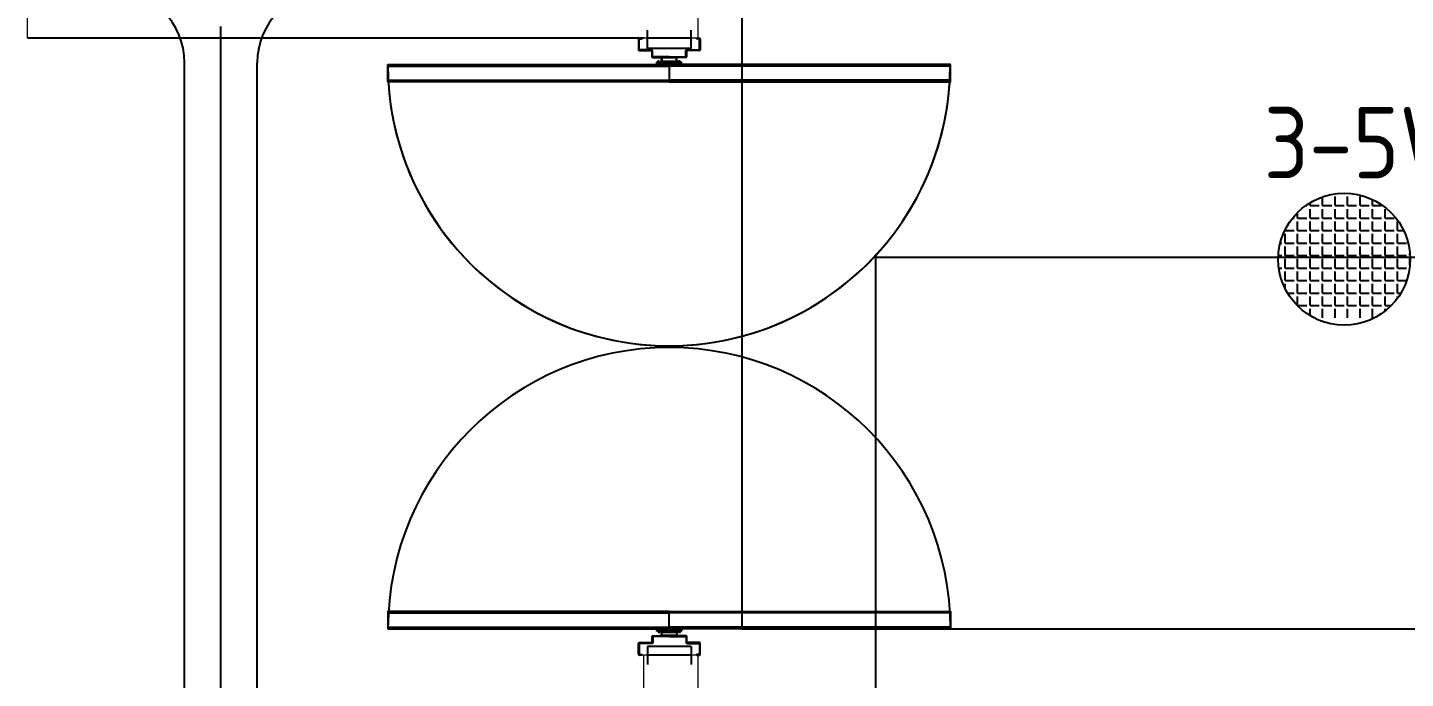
# Model space of a CAD drawing. Header units: inches. Extents: x 567429 to 582707, y 126347 to 133675.
# Drawn here: x 576823 to 577202.2, y 130858.6 to 131037.7 of the extents above; entities that cross this region are included whole.
import ezdxf
from ezdxf.enums import TextEntityAlignment as Align

# ---------------------------------------------------------------- set-up
doc = ezdxf.new("R2010")
doc.units = ezdxf.units.IN
doc.header["$MEASUREMENT"] = 0
for name, color, linetype in [('Door', 1, 'Continuous'), ('FIRE WIRE', 4, 'Continuous'), ('L.C C.T', 5, 'Continuous'), ('NURSE CALL WIRE', 4, 'Continuous'), ('SOUND', 3, 'Continuous'), ('wall', 4, 'Continuous'), ('wall kanaf', 4, 'Continuous')]:
    doc.layers.add(name, color=color, linetype=linetype)
doc.styles.add('ISOCP', font='isocp.shx')

# ---------------------------------------------------------------- blocks, each defined once
blk = doc.blocks.new('DD.175')
at = {"layer": 'Door', "ltscale": 8}
for p, q in [((-164.71, 77.37), (-164.71, -0.05)), ((-160.79, 77.37), (-160.79, -0.05)), ((-14.21, 77.42), (-14.21, 0)), ((-10.29, 77.42), (-10.29, 0)), ((-164.71, -77.48), (-164.71, -0.05)), ((-160.79, -77.48), (-160.79, -0.05)), ((-14.21, -77.42), (-14.21, 0)), ((-10.29, -77.42), (-10.29, 0))]:
    blk.add_line(p, q, dxfattribs=at)
at = {"layer": 'Door', "color": 15}
for p, q in [((-164.79, 2.81), (-166.34, 2.81)), ((-165.56, 3.59), (-165.56, 2.04)), ((-10.21, 2.86), (-8.66, 2.86)), ((-9.44, 3.64), (-9.44, 2.09)), ((-164.79, -2.92), (-166.34, -2.92)), ((-10.21, -2.86), (-8.66, -2.86))]:
    blk.add_line(p, q, dxfattribs=at)
at = {"layer": 'Door', "color": 15, "linetype": 'Continuous', "ltscale": 100}
for p, q in [((-165.98, -2.17), (-165.98, 2.81)), ((-165.77, -2.17), (-165.77, 2.44)), ((-165.67, 2.4), (-165.67, -2.51)), ((-165.45, 2.4), (-165.45, -2.51)), ((-9.55, 2.45), (-9.55, -2.45)), ((-9.33, 2.45), (-9.33, -2.45)), ((-9.23, -2.12), (-9.23, 2.5)), ((-9.02, -2.12), (-9.02, 2.86)), ((-165.56, -3.7), (-165.56, -2.15)), ((-9.44, -3.64), (-9.44, -2.09))]:
    blk.add_line(p, q, dxfattribs=at)
at = {"layer": 'Door', "linetype": 'Continuous', "ltscale": 100}
for p, q in [((-165.98, -2.17), (-165.77, -2.17)), ((-9.02, -2.12), (-9.23, -2.12))]:
    blk.add_line(p, q, dxfattribs=at)
at = {"layer": 'Door', "ltscale": 8}
for points in [[(-165.14, 77.37), (-165.14, -0.05), (-160.36, -0.05), (-160.36, 77.37)], [(-9.86, 77.42), (-9.86, 0), (-14.64, 0), (-14.64, 77.42)], [(-9.86, -77.42), (-9.86, 0), (-14.64, 0), (-14.64, -77.42)], [(-165.14, -77.48), (-165.14, -0.05), (-160.36, -0.05), (-160.36, -77.48)]]:
    blk.add_lwpolyline(points, close=True, dxfattribs=at)
at = {"layer": 'Door'}
for points in [[(-167.23, 0), (-167.23, 4.5, 0.414214), (-167.32, 4.59), (-168.86, 4.59, -0.414214), (-169.14, 4.86), (-169.14, 8.21, 0.414214), (-169.23, 8.3), (-172.08, 8.3, 0.414214), (-172.17, 8.21), (-172.17, 7.58), (-172.35, 7.58), (-172.35, 8.21, -0.414214), (-172.08, 8.48), (-169.23, 8.48, -0.414214), (-168.95, 8.21), (-168.95, 4.86, 0.414214), (-168.86, 4.77), (-167.32, 4.77, -0.414214), (-167.05, 4.5), (-167.05, 0)], [(-7.77, 0.05), (-7.77, 4.55, -0.414214), (-7.68, 4.64), (-6.14, 4.64, 0.414214), (-5.86, 4.92), (-5.86, 8.27, -0.414214), (-5.77, 8.36), (-2.92, 8.36, -0.414214), (-2.83, 8.27), (-2.83, 7.63), (-2.65, 7.63), (-2.65, 8.27, 0.414214), (-2.92, 8.54), (-5.77, 8.54, 0.414214), (-6.05, 8.27), (-6.05, 4.92, -0.414214), (-6.14, 4.83), (-7.68, 4.83, 0.414214), (-7.95, 4.55), (-7.95, 0.05)], [(-167.23, 0), (-167.23, -4.5, -0.414214), (-167.32, -4.59), (-168.86, -4.59, 0.414214), (-169.14, -4.86), (-169.14, -8.21, -0.414214), (-169.23, -8.3), (-172.08, -8.3, -0.414214), (-172.17, -8.21), (-172.17, -7.58), (-172.35, -7.58), (-172.35, -8.21, 0.414214), (-172.08, -8.48), (-169.23, -8.48, 0.414214), (-168.95, -8.21), (-168.95, -4.86, -0.414214), (-168.86, -4.77), (-167.32, -4.77, 0.414214), (-167.05, -4.5), (-167.05, 0)], [(-7.77, 0.05), (-7.77, -4.45, 0.414214), (-7.68, -4.54), (-6.14, -4.54, -0.414214), (-5.86, -4.81), (-5.86, -8.16, 0.414214), (-5.77, -8.25), (-2.92, -8.25, 0.414214), (-2.83, -8.16), (-2.83, -7.52), (-2.65, -7.52), (-2.65, -8.16, -0.414214), (-2.92, -8.43), (-5.77, -8.43, -0.414214), (-6.05, -8.16), (-6.05, -4.81, 0.414214), (-6.14, -4.72), (-7.68, -4.72, -0.414214), (-7.95, -4.45), (-7.95, 0.05)]]:
    blk.add_lwpolyline(points, format="xyb", dxfattribs=at)
at = {"layer": 'Door', "linetype": 'Continuous', "ltscale": 100}
for points in [[(-167.05, -2.17), (-165.98, -2.17), (-165.98, 2.07), (-167.05, 2.07)], [(-166.94, -2.07), (-166.09, -2.07), (-166.09, 1.96), (-166.94, 1.96)], [(-7.95, -2.12), (-9.02, -2.12), (-9.02, 2.12), (-7.95, 2.12)], [(-8.06, -2.02), (-8.91, -2.02), (-8.91, 2.02), (-8.06, 2.02)]]:
    blk.add_lwpolyline(points, close=True, dxfattribs=at)
at = {"layer": 'Door', "color": 15, "linetype": 'Continuous', "ltscale": 100}
for points in [[(-165.14, -2.92), (-165.14, 0.21), (-165.35, 0.21), (-165.35, -2.55)], [(-9.86, -2.86), (-9.86, 0.27), (-9.65, 0.27), (-9.65, -2.5)]]:
    blk.add_lwpolyline(points, dxfattribs=at)
at = {"layer": 'Door', "ltscale": 8}
for centre, radius in [((-165.56, 2.81), 0.424), ((-165.56, 2.81), 0.298), ((-9.44, 2.86), 0.424), ((-9.44, 2.87), 0.298), ((-165.56, -2.92), 0.424), ((-165.56, -2.92), 0.298), ((-9.44, -2.86), 0.424), ((-9.44, -2.87), 0.298)]:
    blk.add_circle(centre, radius, dxfattribs=at)
at = {"layer": 'Door', "linetype": 'Continuous', "ltscale": 100}
for centre, start, end in [((-165.14, -0.05), 270, 90), ((-9.86, 0), 90, 270)]:
    blk.add_arc(centre, 77.42, start, end, dxfattribs=at)
at = {"layer": 'wall', "color": 21}
for p, q in [((-169.58, 6), (-174.58, 6)), ((-5, 6), (0, 6)), ((-169.58, -6), (-174.58, -6)), ((-5, -6), (0, -6))]:
    blk.add_line(p, q, dxfattribs=at)
at = {"layer": 'wall', "color": 21, "linetype": 'Continuous', "ltscale": 100}
for p, q in [((-169.58, 6), (-169.58, -6)), ((-5, 6), (-5, -6))]:
    blk.add_line(p, q, dxfattribs=at)
blk = doc.blocks.new('SPEAKER 3-5 W')
at = {"layer": 'SOUND', "color": 30, "lineweight": -2}
for p, q in [((-3.93, 6.16), (-3.93, 6.5)), ((-2.49, 6.16), (-2.49, 7.17)), ((-1.06, 6.16), (-1.06, 7.21)), ((0.38, 6.16), (0.38, 7.21)), ((1.82, 6.16), (1.82, 7.21)), ((3.25, 6.16), (3.25, 6.86)), ((-5.37, 4.73), (-5.37, 5.37)), ((-4.43, 6.16), (-4.32, 6.16)), ((-3.93, 6.16), (-2.89, 6.16)), ((-3.93, 4.73), (-3.93, 5.77)), ((-2.49, 6.16), (-1.45, 6.16)), ((-2.49, 4.73), (-2.49, 5.77)), ((-1.06, 6.16), (-0.01, 6.16)), ((-1.06, 4.73), (-1.06, 5.77)), ((0.38, 6.16), (1.42, 6.16)), ((0.38, 4.73), (0.38, 5.77)), ((1.82, 6.16), (2.86, 6.16)), ((1.82, 4.73), (1.82, 5.77)), ((3.25, 6.16), (4.3, 6.16)), ((3.25, 4.73), (3.25, 5.77)), ((4.69, 4.73), (4.69, 5.77)), ((-6.8, 3.29), (-6.8, 3.37)), ((-6.8, 3.29), (-5.76, 3.29)), ((-5.94, 4.73), (-5.76, 4.73)), ((-5.37, 4.73), (-4.32, 4.73)), ((-5.37, 3.29), (-5.37, 4.34)), ((-5.37, 3.29), (-4.32, 3.29)), ((-3.93, 4.73), (-2.89, 4.73)), ((-3.93, 3.29), (-3.93, 4.34)), ((-3.93, 3.29), (-2.89, 3.29)), ((-2.49, 4.73), (-1.45, 4.73)), ((-2.49, 3.29), (-2.49, 4.34)), ((-2.49, 3.29), (-1.45, 3.29)), ((-1.06, 4.73), (-0.01, 4.73)), ((-1.06, 3.29), (-1.06, 4.34)), ((-1.06, 3.29), (-0.01, 3.29)), ((0.38, 4.73), (1.42, 4.73)), ((0.38, 3.29), (0.38, 4.34)), ((0.38, 3.29), (1.42, 3.29)), ((1.82, 4.73), (2.86, 4.73)), ((1.82, 3.29), (1.82, 4.34)), ((1.82, 3.29), (2.86, 3.29)), ((3.25, 4.73), (4.3, 4.73)), ((3.25, 3.29), (3.25, 4.34)), ((3.25, 3.29), (4.3, 3.29)), ((4.69, 4.73), (5.73, 4.73)), ((4.69, 3.29), (4.69, 4.34)), ((4.69, 3.29), (5.73, 3.29)), ((6.12, 3.29), (6.12, 4.34)), ((6.12, 3.29), (6.84, 3.29)), ((-7.36, 1.86), (-7.19, 1.86)), ((-6.8, 1.86), (-6.8, 2.9)), ((-6.8, 1.86), (-5.76, 1.86)), ((-5.37, 1.86), (-5.37, 2.9)), ((-5.37, 1.86), (-4.32, 1.86)), ((-3.93, 1.86), (-3.93, 2.9)), ((-3.93, 1.86), (-2.89, 1.86)), ((-2.49, 1.86), (-2.49, 2.9)), ((-2.49, 1.86), (-1.45, 1.86)), ((-1.06, 1.86), (-1.06, 2.9)), ((-1.06, 1.86), (-0.01, 1.86)), ((0.38, 1.86), (0.38, 2.9)), ((0.38, 1.86), (1.42, 1.86)), ((1.82, 1.86), (1.82, 2.9)), ((1.82, 1.86), (2.86, 1.86)), ((3.25, 1.86), (3.25, 2.9)), ((3.25, 1.86), (4.3, 1.86)), ((4.69, 1.86), (4.69, 2.9)), ((4.69, 1.86), (5.73, 1.86)), ((6.12, 1.86), (6.12, 2.9)), ((6.12, 1.86), (7.17, 1.86)), ((-7.58, 0.42), (-7.19, 0.42)), ((-6.8, 0.42), (-6.8, 1.46)), ((-6.8, 0.42), (-5.76, 0.42)), ((-6.8, -1.02), (-6.8, 0.03)), ((-5.37, 0.42), (-5.37, 1.46)), ((-5.37, 0.42), (-4.32, 0.42)), ((-5.37, -1.02), (-5.37, 0.03)), ((-3.93, 0.42), (-3.93, 1.46)), ((-3.93, 0.42), (-2.89, 0.42)), ((-3.93, -1.02), (-3.93, 0.03)), ((-2.49, 0.42), (-2.49, 1.46)), ((-2.49, 0.42), (-1.45, 0.42)), ((-2.49, -1.02), (-2.49, 0.03)), ((-1.06, 0.42), (-1.06, 1.46)), ((-1.06, 0.42), (-0.01, 0.42)), ((-1.06, -1.02), (-1.06, 0.03)), ((0.38, 0.42), (0.38, 1.46)), ((0.38, 0.42), (1.42, 0.42)), ((0.38, -1.02), (0.38, 0.03)), ((1.82, 0.42), (1.82, 1.46)), ((1.82, 0.42), (2.86, 0.42)), ((1.82, -1.02), (1.82, 0.03)), ((3.25, 0.42), (3.25, 1.46)), ((3.25, 0.42), (4.3, 0.42)), ((3.25, -1.02), (3.25, 0.03)), ((4.69, 0.42), (4.69, 1.46)), ((4.69, 0.42), (5.73, 0.42)), ((4.69, -1.02), (4.69, 0.03)), ((6.12, 0.42), (6.12, 1.46)), ((6.12, 0.42), (7.17, 0.42)), ((6.12, -1.02), (6.12, 0.03)), ((7.56, 0.42), (7.56, 0.69)), ((7.56, 0.42), (7.58, 0.42)), ((7.56, -0.69), (7.56, 0.03)), ((-7.52, -1.02), (-7.19, -1.02)), ((-6.8, -1.02), (-5.76, -1.02)), ((-6.8, -2.45), (-6.8, -1.41)), ((-5.37, -1.02), (-4.32, -1.02)), ((-5.37, -2.45), (-5.37, -1.41)), ((-3.93, -1.02), (-2.89, -1.02)), ((-3.93, -2.45), (-3.93, -1.41)), ((-2.49, -1.02), (-1.45, -1.02)), ((-2.49, -2.45), (-2.49, -1.41)), ((-1.06, -1.02), (-0.01, -1.02)), ((-1.06, -2.45), (-1.06, -1.41)), ((0.38, -1.02), (1.42, -1.02)), ((0.38, -2.45), (0.38, -1.41)), ((1.82, -1.02), (2.86, -1.02)), ((1.82, -2.45), (1.82, -1.41)), ((3.25, -1.02), (4.3, -1.02)), ((3.25, -2.45), (3.25, -1.41)), ((4.69, -1.02), (5.73, -1.02)), ((4.69, -2.45), (4.69, -1.41)), ((6.12, -1.02), (7.17, -1.02)), ((6.12, -2.45), (6.12, -1.41)), ((-6.8, -2.45), (-5.76, -2.45)), ((-6.8, -3.37), (-6.8, -2.85)), ((-5.37, -2.45), (-4.32, -2.45)), ((-5.37, -3.89), (-5.37, -2.85)), ((-3.93, -2.45), (-2.89, -2.45)), ((-3.93, -3.89), (-3.93, -2.85)), ((-2.49, -2.45), (-1.45, -2.45)), ((-2.49, -3.89), (-2.49, -2.85)), ((-1.06, -2.45), (-0.01, -2.45)), ((-1.06, -3.89), (-1.06, -2.85)), ((0.38, -2.45), (1.42, -2.45)), ((0.38, -3.89), (0.38, -2.85)), ((1.82, -2.45), (2.86, -2.45)), ((1.82, -3.89), (1.82, -2.85)), ((3.25, -2.45), (4.3, -2.45)), ((3.25, -3.89), (3.25, -2.85)), ((4.69, -2.45), (5.73, -2.45)), ((4.69, -3.89), (4.69, -2.85)), ((6.12, -2.45), (7.17, -2.45)), ((6.12, -3.89), (6.12, -2.85)), ((-6.52, -3.89), (-5.76, -3.89)), ((-5.37, -3.89), (-4.32, -3.89)), ((-5.37, -5.33), (-5.37, -4.28)), ((-3.93, -3.89), (-2.89, -3.89)), ((-3.93, -5.33), (-3.93, -4.28)), ((-2.49, -3.89), (-1.45, -3.89)), ((-2.49, -5.33), (-2.49, -4.28)), ((-1.06, -3.89), (-0.01, -3.89)), ((-1.06, -5.33), (-1.06, -4.28)), ((0.38, -3.89), (1.42, -3.89)), ((0.38, -5.33), (0.38, -4.28)), ((1.82, -3.89), (2.86, -3.89)), ((1.82, -5.33), (1.82, -4.28)), ((3.25, -3.89), (4.3, -3.89)), ((3.25, -5.33), (3.25, -4.28)), ((4.69, -3.89), (5.73, -3.89)), ((4.69, -5.33), (4.69, -4.28)), ((6.12, -3.89), (6.52, -3.89)), ((6.12, -4.49), (6.12, -4.28)), ((-5.37, -5.33), (-4.32, -5.33)), ((-3.93, -5.33), (-2.89, -5.33)), ((-3.93, -6.5), (-3.93, -5.72)), ((-2.49, -5.33), (-1.45, -5.33)), ((-2.49, -6.76), (-2.49, -5.72)), ((-1.06, -5.33), (-0.01, -5.33)), ((-1.06, -6.76), (-1.06, -5.72)), ((0.38, -5.33), (1.42, -5.33)), ((0.38, -6.76), (0.38, -5.72)), ((1.82, -5.33), (2.86, -5.33)), ((1.82, -6.76), (1.82, -5.72)), ((3.25, -5.33), (4.3, -5.33)), ((3.25, -6.76), (3.25, -5.72)), ((4.69, -5.33), (5.41, -5.33)), ((4.69, -5.97), (4.69, -5.72))]:
    blk.add_line(p, q, dxfattribs=at)
at = {"layer": 'SOUND', "color": 3, "lineweight": -2}
blk.add_ellipse((0, 0), major_axis=(-5.37, 5.37), ratio=1, start_param=3.926991, end_param=10.210176, dxfattribs=at)
at = {"layer": 'SOUND', "color": 2, "style": 'ISOCP'}
blk.add_text('3-5W', height=8.226, dxfattribs=at).set_placement((2.66, 13.42), align=Align.MIDDLE)

msp = doc.modelspace()

# ---------------------------------------------------------------- linework, layer by layer
at = {"layer": 'Door', "color": 15}
for p, q in [((576991.12, 131034.52), (576991.12, 131031.67)), ((576991.3, 131031.67), (576991.3, 131034.52)), ((576992.03, 131034.79), (576991.39, 131034.79)), ((576991.39, 131034.61), (576992.03, 131034.61)), ((576992.03, 131034.61), (576992.03, 131034.79)), ((577005.61, 131034.79), (576993.61, 131034.79)), ((577007.19, 131034.61), (577007.19, 131034.79)), ((577007.19, 131034.79), (577007.82, 131034.79)), ((577007.82, 131034.61), (577007.19, 131034.61)), ((577007.91, 131031.67), (577007.91, 131034.52)), ((577008.09, 131034.52), (577008.09, 131031.67)), ((576994.74, 131031.58), (576991.39, 131031.58)), ((576991.39, 131031.4), (576994.74, 131031.4)), ((576994.83, 131031.3), (576994.83, 131029.76)), ((576995.02, 131029.76), (576995.02, 131031.3)), ((577004.2, 131029.76), (577004.2, 131031.3)), ((577004.38, 131031.3), (577004.38, 131029.76)), ((577004.47, 131031.58), (577007.82, 131031.58)), ((577007.82, 131031.4), (577004.47, 131031.4)), ((576999.61, 131029.67), (576995.11, 131029.67)), ((576995.11, 131029.49), (576999.61, 131029.49)), ((576996.69, 131027.23), (576996.69, 131028.78)), ((576999.61, 131029.67), (577004.11, 131029.67)), ((577004.11, 131029.49), (576999.61, 131029.49)), ((577003.2, 131028), (577001.65, 131028)), ((577002.42, 131027.23), (577002.42, 131028.78)), ((576996.74, 130872.65), (576996.74, 130871.11)), ((577003.25, 130871.88), (577001.7, 130871.88)), ((577002.47, 130872.65), (577002.47, 130871.11)), ((576991.18, 130865.36), (576991.18, 130868.21)), ((576991.36, 130868.21), (576991.36, 130865.36)), ((576991.45, 130868.49), (576994.8, 130868.49)), ((576994.8, 130868.31), (576991.45, 130868.31)), ((576994.89, 130868.58), (576994.89, 130870.12)), ((576995.07, 130870.12), (576995.07, 130868.58)), ((576995.16, 130870.4), (576999.66, 130870.4)), ((576999.66, 130870.21), (576995.16, 130870.21)), ((577004.16, 130870.4), (576999.66, 130870.4)), ((576999.66, 130870.21), (577004.16, 130870.21)), ((577004.25, 130870.12), (577004.25, 130868.58)), ((577004.43, 130868.58), (577004.43, 130870.12)), ((577007.87, 130868.49), (577004.52, 130868.49)), ((577004.52, 130868.31), (577007.87, 130868.31)), ((577007.96, 130868.21), (577007.96, 130865.36)), ((577008.15, 130865.36), (577008.15, 130868.21)), ((576991.45, 130865.27), (576992.08, 130865.27)), ((576992.08, 130865.09), (576991.45, 130865.09)), ((576992.08, 130865.27), (576992.08, 130865.09)), ((577005.61, 130865.09), (576993.61, 130865.09)), ((577007.87, 130865.27), (577007.24, 130865.27)), ((577007.24, 130865.27), (577007.24, 130865.09)), ((577007.24, 130865.09), (577007.87, 130865.09))]:
    msp.add_line(p, q, dxfattribs=at)
at = {"layer": 'Door', "color": 15, "ltscale": 8}
for p, q in [((576922.13, 131027.58), (576999.55, 131027.58)), ((576922.13, 131022.8), (576922.13, 131027.58)), ((576922.13, 131027.15), (576999.55, 131027.15)), ((576999.55, 131027.58), (576999.55, 131022.8)), ((577076.98, 131027.58), (576999.55, 131027.58)), ((576999.55, 131027.58), (576999.55, 131022.8)), ((577076.98, 131027.15), (576999.55, 131027.15)), ((577076.98, 131022.8), (577076.98, 131027.58)), ((576922.13, 131023.23), (576999.55, 131023.23)), ((576999.55, 131022.8), (576922.13, 131022.8)), ((577076.98, 131023.23), (576999.55, 131023.23)), ((576999.55, 131022.8), (577076.98, 131022.8)), ((576999.61, 130877.08), (576922.18, 130877.08)), ((576922.18, 130877.08), (576922.18, 130872.3)), ((576922.18, 130876.65), (576999.61, 130876.65)), ((576999.61, 130872.3), (576999.61, 130877.08)), ((576999.61, 130872.3), (576999.61, 130877.08)), ((576999.61, 130877.08), (577077.03, 130877.08)), ((577077.03, 130876.65), (576999.61, 130876.65)), ((577077.03, 130877.08), (577077.03, 130872.3)), ((576922.18, 130872.73), (576999.61, 130872.73)), ((576922.18, 130872.3), (576999.61, 130872.3)), ((577077.03, 130872.73), (576999.61, 130872.73)), ((577077.03, 130872.3), (576999.61, 130872.3))]:
    msp.add_line(p, q, dxfattribs=at)
at = {"layer": 'Door', "color": 15, "linetype": 'Continuous', "ltscale": 100}
for p, q in [((576995.91, 131028), (576997.46, 131028)), ((576996.69, 131027.58), (576999.82, 131027.58)), ((576999.82, 131027.79), (576997.06, 131027.79)), ((577002.01, 131028.11), (576997.1, 131028.11)), ((577002.01, 131027.9), (576997.1, 131027.9)), ((576997.43, 131029.49), (576997.43, 131028.43)), ((577001.67, 131029.49), (576997.43, 131029.49)), ((576997.43, 131028.43), (577002.42, 131028.43)), ((576997.43, 131028.43), (576997.43, 131028.21)), ((576997.43, 131028.43), (577001.67, 131028.43)), ((576997.43, 131028.21), (577002.05, 131028.21)), ((576997.54, 131029.38), (576997.54, 131028.53)), ((577001.57, 131029.38), (576997.54, 131029.38)), ((576997.54, 131028.53), (577001.57, 131028.53)), ((576999.82, 131027.58), (576999.82, 131027.79)), ((577001.57, 131028.53), (577001.57, 131029.38)), ((577001.67, 131028.43), (577001.67, 131029.49)), ((576995.96, 130871.88), (576997.51, 130871.88)), ((576996.74, 130872.3), (576999.87, 130872.3)), ((576999.87, 130872.09), (576997.11, 130872.09)), ((577002.06, 130871.99), (576997.15, 130871.99)), ((577002.06, 130871.77), (576997.15, 130871.77)), ((576997.49, 130871.46), (576997.49, 130871.67)), ((576997.49, 130871.67), (577002.1, 130871.67)), ((576997.49, 130871.46), (577002.47, 130871.46)), ((576997.49, 130870.4), (576997.49, 130871.46)), ((576997.49, 130871.46), (577001.73, 130871.46)), ((576997.59, 130870.5), (576997.59, 130871.35)), ((576997.59, 130871.35), (577001.62, 130871.35)), ((576999.87, 130872.3), (576999.87, 130872.09)), ((577001.62, 130871.35), (577001.62, 130870.5)), ((577001.73, 130871.46), (577001.73, 130870.4)), ((577001.73, 130870.4), (576997.49, 130870.4)), ((577001.62, 130870.5), (576997.59, 130870.5))]:
    msp.add_line(p, q, dxfattribs=at)
at = {"layer": 'Door', "color": 15, "ltscale": 8}
for centre, radius in [((576996.69, 131028), 0.424), ((576996.69, 131028), 0.298), ((577002.42, 131028), 0.424), ((577002.42, 131028), 0.298), ((576996.74, 130871.88), 0.424), ((576996.74, 130871.88), 0.298), ((577002.47, 130871.88), 0.424), ((577002.48, 130871.88), 0.298)]:
    msp.add_circle(centre, radius, dxfattribs=at)
at = {"layer": 'Door', "color": 15}
for centre, radius, start, end in [((576991.39, 131034.52), 0.272, 90, 180), ((576991.39, 131034.52), 0.0907, 90, 180), ((577007.82, 131034.52), 0.272, 0, 90), ((577007.82, 131034.52), 0.0907, 0, 90), ((576991.39, 131031.67), 0.272, 180, 270), ((576991.39, 131031.67), 0.0907, 180, 270), ((576994.74, 131031.3), 0.272, 0, 90), ((576994.74, 131031.3), 0.0907, 0, 90), ((577004.47, 131031.3), 0.272, 90, 180), ((577004.47, 131031.3), 0.0907, 90, 180), ((577007.82, 131031.67), 0.0907, 270, 0), ((577007.82, 131031.67), 0.272, 270, 360), ((576995.11, 131029.76), 0.272, 180, 270), ((576995.11, 131029.76), 0.0907, 180, 270), ((577004.11, 131029.76), 0.0907, 270, 0), ((577004.11, 131029.76), 0.272, 270, 0), ((576991.45, 130868.21), 0.272, 90, 180), ((576991.45, 130868.21), 0.0907, 90, 180), ((576994.8, 130868.58), 0.272, 270, 0), ((576994.8, 130868.58), 0.0907, 270, 0), ((576995.16, 130870.12), 0.272, 90, 180), ((576995.16, 130870.12), 0.0907, 90, 180), ((577004.16, 130870.12), 0.272, 0, 90), ((577004.16, 130870.12), 0.0907, 0, 90), ((577004.52, 130868.58), 0.272, 180, 270), ((577004.52, 130868.58), 0.0907, 180, 270), ((577007.87, 130868.21), 0.272, 360, 90), ((577007.87, 130868.21), 0.0907, 0, 90), ((576991.45, 130865.36), 0.272, 180, 270), ((576991.45, 130865.36), 0.0907, 180, 270), ((577007.87, 130865.36), 0.0907, 270, 0), ((577007.87, 130865.36), 0.272, 270, 0)]:
    msp.add_arc(centre, radius, start, end, dxfattribs=at)
at = {"layer": 'Door', "color": 15, "linetype": 'Continuous', "ltscale": 100}
for centre, start, end in [((576999.55, 131027.58), 180, 0), ((576999.61, 130872.3), 0, 180)]:
    msp.add_arc(centre, 77.42, start, end, dxfattribs=at)
at = {"layer": 'FIRE WIRE'}
for p, q in [((577056.43, 130601.04), (577056.43, 130974.57)), ((577056.43, 130974.57), (577220.06, 130974.57))]:
    msp.add_line(p, q, dxfattribs=at)
at = {"layer": 'L.C C.T'}
msp.add_line((576876.21, 129992.76), (576876.21, 131038.04), dxfattribs=at)
at = {"layer": 'L.C C.T', "color": 2, "ltscale": 7}
for p, q in [((576866.21, 129122.1), (576866.21, 131028.04)), ((576886.21, 130002.76), (576886.21, 131028.04))]:
    msp.add_line(p, q, dxfattribs=at)
for centre, start, end in [((576846.21, 131028.04), 0, 90), ((576906.21, 131028.04), 90, 180)]:
    msp.add_arc(centre, 20, start, end, dxfattribs=at)
at = {"layer": 'NURSE CALL WIRE'}
for p in [(577019.58, 131760.77), (578395.89, 130872.24)]:
    msp.add_line(p, (577019.58, 130872.24), dxfattribs=at)
at = {"layer": 'wall kanaf', "color": 15, "lineweight": 20, "ltscale": 0.1}
for p, q in [((577007.49, 131097.79), (577007.49, 131034.79)), ((576822.99, 131034.79), (576822.99, 131074.79)), ((577007.49, 131034.79), (576992.49, 131034.79)), ((577007.49, 130865.09), (576992.49, 130865.09)), ((576992.49, 130865.09), (576992.49, 130847.79)), ((577007.49, 130865.09), (577007.49, 130847.79)), ((577007.49, 130865.09), (577007.49, 130847.79))]:
    msp.add_line(p, q, dxfattribs=at)
at = {"layer": 'wall kanaf', "color": 15, "ltscale": 0.1}
msp.add_line((576992.49, 131034.79), (576822.99, 131034.79), dxfattribs=at)

# ---------------------------------------------------------------- block references
at = {"layer": 'Door', "rotation": 270}
msp.add_blockref('DD.175', (576999.61, 130862.44), dxfattribs=at)
at = {"layer": 'SOUND', "color": 3, "xscale": 2.392756315064617, "yscale": 2.392756315064617, "zscale": 2.392756315064617}
msp.add_blockref('SPEAKER 3-5 W', (577185.41, 130974), dxfattribs=at)

doc.saveas('drawing.dxf')
